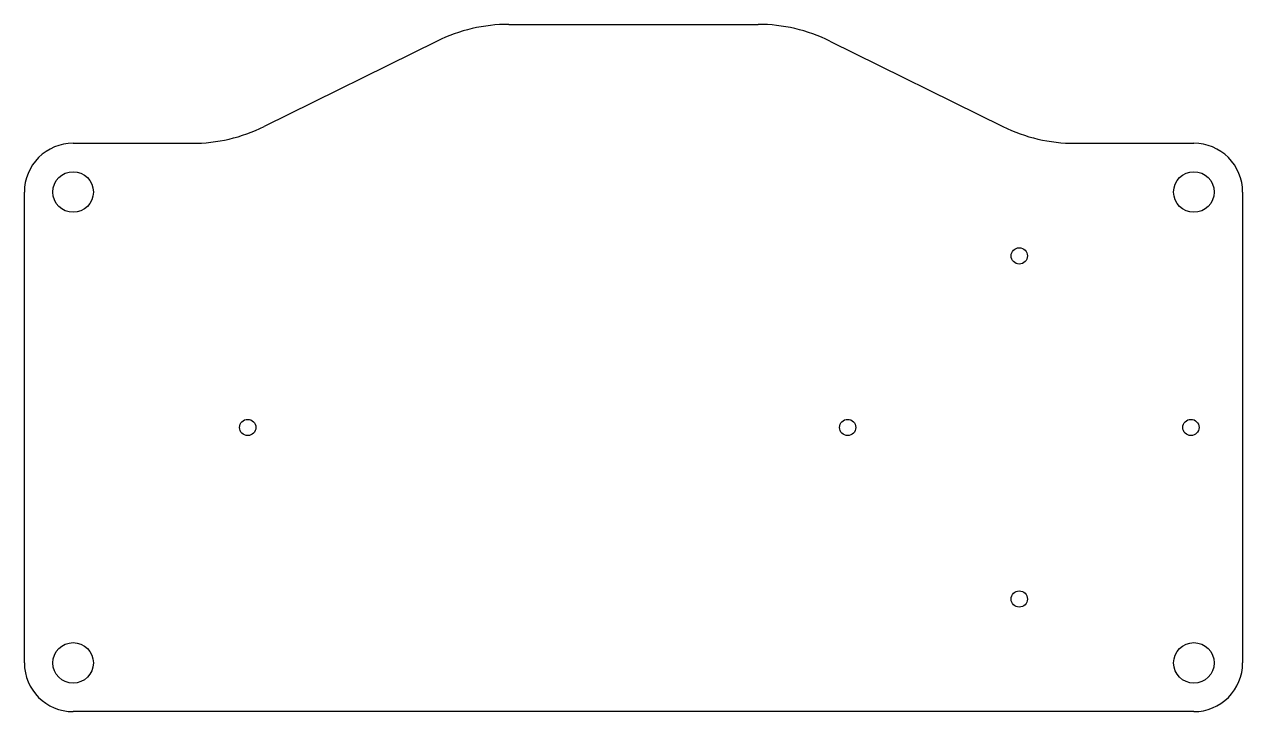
# Model space of a CAD drawing. Extents: x 77 to 152, y 59.8 to 102.2.
import ezdxf

# ---------------------------------------------------------------- set-up
doc = ezdxf.new("R2010")
doc.units = 0
doc.layers.get('0').update_dxf_attribs({"linetype": 'CONTINUOUS'})

msp = doc.modelspace()

# ---------------------------------------------------------------- linework, layer by layer
at = {"color": 7}
for p, q in [((106.834335, 102.162033), (122.165665, 102.162033)), ((102.406921, 101.128525), (91.760223, 95.871468)), ((126.593079, 101.128525), (137.239777, 95.871468)), ((80, 94.837959), (87.332809, 94.837959)), ((141.667191, 94.837959), (149, 94.837959)), ((77, 62.837959), (77, 91.837959)), ((152, 91.837959), (152, 62.837959)), ((149, 59.837959), (80, 59.837959))]:
    msp.add_line(p, q, dxfattribs=at)
for centre, radius in [((80, 91.837959), 1.25), ((149, 91.837959), 1.25), ((138.25, 87.903641), 0.5), ((90.75, 77.337959), 0.5), ((127.684319, 77.337959), 0.5), ((148.815689, 77.337959), 0.5), ((138.25, 66.772278), 0.5), ((80, 62.837959), 1.25), ((149, 62.837959), 1.25)]:
    msp.add_circle(centre, radius, dxfattribs=at)
for centre, radius, start, end in [((106.834335, 92.162033), 10, 90.000003, 116.278957), ((122.165665, 92.162033), 10, 63.721041, 90.000003), ((87.332809, 104.837959), 10, 269.999997, 296.278959), ((141.667191, 104.837959), 10, 243.721043, 269.999997), ((80, 91.837959), 3, 90.000003, 180.000005), ((149, 91.837959), 3, 0, 90.000003), ((80, 62.837959), 3, 180.000005, 269.999997), ((149, 62.837959), 3, 269.999997, 360)]:
    msp.add_arc(centre, radius, start, end, dxfattribs=at)

doc.saveas('drawing.dxf')
